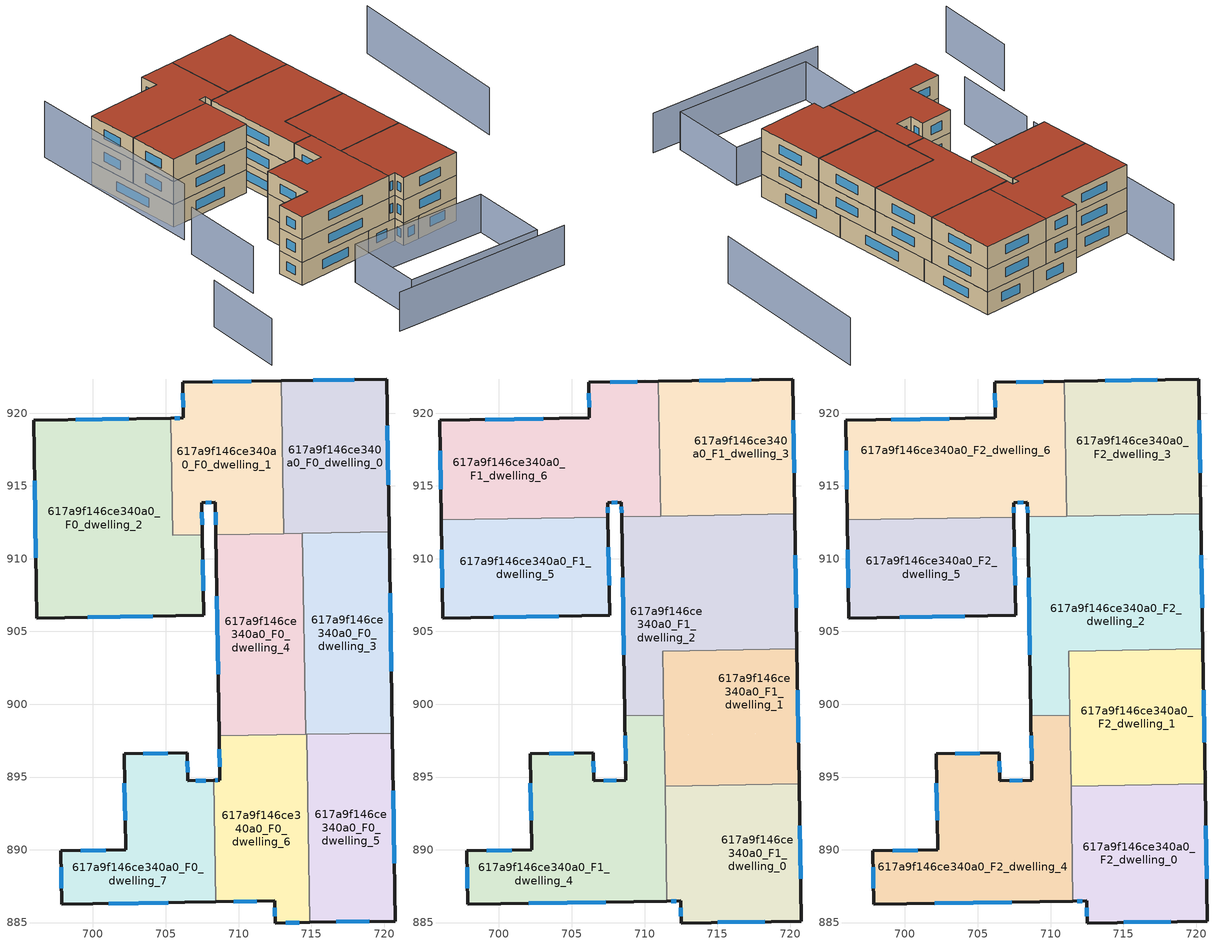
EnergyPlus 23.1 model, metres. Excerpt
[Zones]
617a9f146ce340a0_F0_dwelling_0
 floor ground (EU_floor_Construction): 720.17,922.35 720.34,911.85 713.11,911.73 712.94,922.23 z0
 wall outside (EU_wall_Construction): 720.34,911.85 720.17,922.35 712.94,922.23 z0:3
 wall to 617a9f146ce340a0_F0_dwelling_1 (EU_wall_Construction): 712.94,922.23 713.11,911.73 z0:3
 wall to 617a9f146ce340a0_F0_dwelling_3 (EU_wall_Construction): 714.39,911.75 720.34,911.85 z0:3
 wall to 617a9f146ce340a0_F0_dwelling_4 (EU_wall_Construction): 713.11,911.73 714.39,911.75 z0:3
 window (EU_Window_Construction): 720.29,915.06 720.22,919.13 / 717.95,922.31 715.15,922.26 z0.92:2.08
617a9f146ce340a0_F0_dwelling_1
 floor ground (EU_floor_Construction): 712.94,922.23 713.11,911.73 708.45,911.65 708.41,913.87 707.47,913.86 707.51,911.64 705.48,911.6 705.35,919.66 706.21,919.67 706.17,922.12 z0
 wall outside (EU_wall_Construction): 707.51,911.64 707.47,913.86 708.41,913.87 708.45,911.65 / 712.94,922.23 706.17,922.12 706.21,919.67 705.35,919.66 z0:3
 wall to 617a9f146ce340a0_F0_dwelling_2 (EU_wall_Construction): 705.35,919.66 705.48,911.6 707.51,911.64 z0:3
 wall to 617a9f146ce340a0_F0_dwelling_4 (EU_wall_Construction): 708.45,911.65 713.11,911.73 z0:3
 window (EU_Window_Construction): 707.5,912.32 707.48,913.18 / 705.95,919.67 705.61,919.66 / 706.18,921.37 706.2,920.42 / 710.86,922.19 708.24,922.15 / 708.42,913.19 708.43,912.33 / 707.76,913.86 708.12,913.87 z0.92:2.08
617a9f146ce340a0_F0_dwelling_2
 floor ground (EU_floor_Construction): 705.35,919.66 705.48,911.6 707.51,911.64 707.6,906.11 696.14,905.92 695.92,919.5 z0
 wall outside (EU_wall_Construction): 705.35,919.66 695.92,919.5 696.14,905.92 707.6,906.11 707.51,911.64 z0:3
 window (EU_Window_Construction): 699.65,905.98 704.09,906.05 / 695.99,915.34 696.08,910.08 / 702.46,919.61 698.81,919.55 / 707.57,907.8 707.54,909.94 z0.92:2.08
617a9f146ce340a0_F0_dwelling_3
 floor ground (EU_floor_Construction): 720.34,911.85 720.57,898.02 714.62,897.92 714.39,911.75 z0
 wall outside (EU_wall_Construction): 720.57,898.02 720.34,911.85 z0:3
 wall to 617a9f146ce340a0_F0_dwelling_4 (EU_wall_Construction): 714.39,911.75 714.62,897.92 z0:3
 wall to 617a9f146ce340a0_F0_dwelling_5 (EU_wall_Construction): 714.69,897.93 720.57,898.02 z0:3
 wall to 617a9f146ce340a0_F0_dwelling_6 (EU_wall_Construction): 714.62,897.92 714.69,897.93 z0:3
 window (EU_Window_Construction): 720.5,902.26 720.41,907.61 z0.92:2.08
617a9f146ce340a0_F0_dwelling_4
 floor ground (EU_floor_Construction): 714.39,911.75 714.62,897.92 708.67,897.83 708.45,911.65 z0
 wall outside (EU_wall_Construction): 708.45,911.65 708.67,897.83 z0:3
 wall to 617a9f146ce340a0_F0_dwelling_6 (EU_wall_Construction): 708.67,897.83 714.62,897.92 z0:3
 window (EU_Window_Construction): 708.52,907.42 708.6,902.06 z0.92:2.08
617a9f146ce340a0_F0_dwelling_5
 floor ground (EU_floor_Construction): 720.57,898.02 720.78,885.11 714.9,885.01 714.69,897.93 z0
 wall outside (EU_wall_Construction): 714.9,885.01 720.78,885.11 720.57,898.02 z0:3
 wall to 617a9f146ce340a0_F0_dwelling_6 (EU_wall_Construction): 714.69,897.93 714.9,885.01 z0:3
 window (EU_Window_Construction): 720.72,889.06 720.63,894.07 / 716.7,885.04 718.98,885.08 z0.92:2.08
 ceiling adiabatic (EU_roof_Construction): 720.78,885.11 720.57,898.02 714.69,897.93 714.9,885.01 z3
617a9f146ce340a0_F0_dwelling_6
 floor ground (EU_floor_Construction): 714.69,897.93 714.9,885.01 712.51,884.97 712.49,886.48 708.42,886.42 708.28,894.77 708.72,894.78 708.67,897.83 z0
 wall outside (EU_wall_Construction): 708.67,897.83 708.72,894.78 708.28,894.77 / 708.42,886.42 712.49,886.48 712.51,884.97 714.9,885.01 z0:3
 wall to 617a9f146ce340a0_F0_dwelling_7 (EU_wall_Construction): 708.28,894.77 708.42,886.42 z0:3
 window (EU_Window_Construction): 708.59,894.77 708.42,894.77 / 708.69,896.89 708.71,895.71 / 713.24,884.98 714.17,885 / 712.49,886.02 712.5,885.43 / 709.67,886.44 711.24,886.46 z0.92:2.08
617a9f146ce340a0_F0_dwelling_7
 floor ground (EU_floor_Construction): 708.28,894.77 708.42,886.42 697.85,886.24 697.79,889.93 702.24,890 702.13,896.59 706.48,896.67 706.51,894.74 z0
 wall outside (EU_wall_Construction): 708.28,894.77 706.51,894.74 706.48,896.67 702.13,896.59 702.24,890 697.79,889.93 697.85,886.24 708.42,886.42 z0:3
 window (EU_Window_Construction): 702.17,894.57 702.21,892.02 / 705.15,896.64 703.47,896.62 / 706.5,895.33 706.49,896.08 / 707.74,894.76 707.06,894.75 / 701.09,886.3 705.18,886.36 / 697.8,888.8 697.83,887.37 / 700.88,889.98 699.15,889.95 z0.92:2.08
617a9f146ce340a0_F1_dwelling_0
 floor adiabatic (EU_floor_Construction): 720.62,894.53 720.78,885.11 714.9,885.01 714.75,894.44 z3
 floor to 617a9f146ce340a0_F0_dwelling_6 (EU_floor_Construction): 714.75,894.44 714.9,885.01 712.51,884.97 712.49,886.48 711.54,886.47 711.41,894.38 z3
 wall outside (EU_wall_Construction): 711.54,886.47 712.49,886.48 712.51,884.97 720.78,885.11 720.62,894.53 z3:6
 wall to 617a9f146ce340a0_F1_dwelling_1 (EU_wall_Construction): 720.62,894.53 711.41,894.38 z3:6
 wall to 617a9f146ce340a0_F1_dwelling_4 (EU_wall_Construction): 711.41,894.38 711.54,886.47 z3:6
 window (EU_Window_Construction): 720.73,887.99 720.67,891.64 / 715.04,885.01 718.25,885.06 / 712.49,886.02 712.5,885.43 / 711.83,886.47 712.2,886.48 z3.92:5.08
617a9f146ce340a0_F1_dwelling_1
 floor to 617a9f146ce340a0_F0_dwelling_3 (EU_floor_Construction): 720.47,903.8 720.57,898.02 714.62,897.92 714.53,903.71 z3
 floor to 617a9f146ce340a0_F0_dwelling_4 (EU_floor_Construction): 714.53,903.71 714.62,897.92 711.36,897.87 711.26,903.65 z3
 floor adiabatic (EU_floor_Construction): 720.57,898.02 720.62,894.53 714.75,894.44 714.69,897.93 z3
 floor to 617a9f146ce340a0_F0_dwelling_6 (EU_floor_Construction): 714.69,897.93 714.75,894.44 711.41,894.38 711.36,897.87 z3
 wall outside (EU_wall_Construction): 720.62,894.53 720.47,903.8 z3:6
 wall to 617a9f146ce340a0_F1_dwelling_2 (EU_wall_Construction): 720.47,903.8 711.26,903.65 711.33,899.25 z3:6
 wall to 617a9f146ce340a0_F1_dwelling_4 (EU_wall_Construction): 711.33,899.25 711.41,894.38 z3:6
 window (EU_Window_Construction): 720.58,897.37 720.52,900.96 z3.92:5.08
617a9f146ce340a0_F1_dwelling_2
 floor to 617a9f146ce340a0_F0_dwelling_4 (EU_floor_Construction): 714.39,911.75 714.53,903.71 711.26,903.65 711.33,899.25 708.65,899.2 708.45,911.65 z3
 floor to 617a9f146ce340a0_F0_dwelling_1 (EU_floor_Construction): 713.09,912.96 713.11,911.73 708.45,911.65 708.43,912.87 711.11,912.91 711.11,912.92 z3
 floor to 617a9f146ce340a0_F0_dwelling_3 (EU_floor_Construction): 720.34,911.85 720.47,903.8 714.53,903.71 714.39,911.75 z3
 floor to 617a9f146ce340a0_F0_dwelling_0 (EU_floor_Construction): 720.32,913.07 720.34,911.85 713.11,911.73 713.09,912.96 z3
 wall outside (EU_wall_Construction): 708.43,912.87 708.65,899.2 / 720.47,903.8 720.32,913.07 z3:6
 wall to 617a9f146ce340a0_F1_dwelling_4 (EU_wall_Construction): 708.65,899.2 711.33,899.25 z3:6
 wall to 617a9f146ce340a0_F1_dwelling_6 (EU_wall_Construction): 711.11,912.92 711.11,912.91 708.43,912.87 z3:6
 wall to 617a9f146ce340a0_F1_dwelling_3 (EU_wall_Construction): 720.32,913.07 711.11,912.92 z3:6
 window (EU_Window_Construction): 708.5,908.68 708.58,903.39 / 720.43,906.64 720.37,910.23 z3.92:5.08
617a9f146ce340a0_F1_dwelling_3
 floor to 617a9f146ce340a0_F0_dwelling_0 (EU_floor_Construction): 720.17,922.35 720.32,913.07 713.09,912.96 712.94,922.23 z3
 floor to 617a9f146ce340a0_F0_dwelling_1 (EU_floor_Construction): 712.94,922.23 713.09,912.96 711.11,912.92 710.96,922.19 z3
 wall outside (EU_wall_Construction): 720.32,913.07 720.17,922.35 710.96,922.19 z3:6
 wall to 617a9f146ce340a0_F1_dwelling_6 (EU_wall_Construction): 710.96,922.19 711.11,912.92 z3:6
 window (EU_Window_Construction): 717.35,922.3 713.78,922.24 / 720.27,915.91 720.21,919.51 z3.92:5.08
617a9f146ce340a0_F1_dwelling_4
 floor to 617a9f146ce340a0_F0_dwelling_7 (EU_floor_Construction): 708.28,894.77 708.42,886.42 697.85,886.24 697.79,889.93 702.24,890 702.13,896.59 706.48,896.67 706.51,894.74 z3
 floor to 617a9f146ce340a0_F0_dwelling_6 (EU_floor_Construction): 711.36,897.87 711.54,886.47 708.42,886.42 708.28,894.77 708.72,894.78 708.67,897.83 z3
 floor to 617a9f146ce340a0_F0_dwelling_4 (EU_floor_Construction): 711.33,899.25 711.36,897.87 708.67,897.83 708.65,899.2 z3
 wall outside (EU_wall_Construction): 708.65,899.2 708.72,894.78 706.51,894.74 706.48,896.67 702.13,896.59 702.24,890 697.79,889.93 697.85,886.24 711.54,886.47 z3:6
 window (EU_Window_Construction): 705.15,896.64 703.47,896.62 / 706.5,895.33 706.49,896.08 / 708.05,894.76 707.19,894.75 / 708.67,897.85 708.7,896.13 / 702.04,886.31 707.35,886.4 / 697.8,888.8 697.83,887.37 / 700.88,889.98 699.15,889.95 / 702.17,894.57 702.21,892.02 z3.92:5.08
617a9f146ce340a0_F1_dwelling_5
 floor to 617a9f146ce340a0_F0_dwelling_2 (EU_floor_Construction): 707.51,911.64 707.6,906.11 696.14,905.92 696.03,912.66 705.46,912.82 705.48,911.6 z3
 floor to 617a9f146ce340a0_F0_dwelling_1 (EU_floor_Construction): 707.49,912.85 707.51,911.64 705.48,911.6 705.46,912.82 z3
 wall outside (EU_wall_Construction): 696.03,912.66 696.14,905.92 707.6,906.11 707.49,912.85 z3:6
 wall to 617a9f146ce340a0_F1_dwelling_6 (EU_wall_Construction): 707.49,912.85 696.03,912.66 z3:6
 window (EU_Window_Construction): 707.57,908.18 707.52,910.79 / 699.65,905.98 704.09,906.05 / 696.07,910.6 696.11,907.99 z3.92:5.08
617a9f146ce340a0_F1_dwelling_6
 floor to 617a9f146ce340a0_F0_dwelling_1 (EU_floor_Construction): 710.96,922.19 711.11,912.91 708.43,912.87 708.41,913.87 707.47,913.86 707.49,912.85 705.46,912.82 705.35,919.66 706.21,919.67 706.17,922.12 z3
 floor to 617a9f146ce340a0_F0_dwelling_2 (EU_floor_Construction): 705.35,919.66 705.46,912.82 696.03,912.66 695.92,919.5 z3
 wall outside (EU_wall_Construction): 710.96,922.19 706.17,922.12 706.21,919.67 695.92,919.5 696.03,912.66 / 707.49,912.85 707.47,913.86 708.41,913.87 708.43,912.87 z3:6
 window (EU_Window_Construction): 695.96,917.41 696,914.76 / 703.06,919.62 699.07,919.55 / 706.18,921.37 706.2,920.42 / 709.49,922.17 707.64,922.14 / 708.42,913.56 708.42,913.17 / 707.76,913.86 708.12,913.87 / 707.48,913.16 707.48,913.55 z3.92:5.08
617a9f146ce340a0_F2_dwelling_0
 floor to 617a9f146ce340a0_F1_dwelling_0 (EU_floor_Construction): 720.62,894.53 720.78,885.11 712.51,884.97 712.49,886.48 711.54,886.47 711.41,894.38 z6
 wall outside (EU_wall_Construction): 711.54,886.47 712.49,886.48 712.51,884.97 720.78,885.11 720.62,894.53 z6:9
 wall to 617a9f146ce340a0_F2_dwelling_1 (EU_wall_Construction): 720.62,894.53 711.41,894.38 z6:9
 wall to 617a9f146ce340a0_F2_dwelling_4 (EU_wall_Construction): 711.41,894.38 711.54,886.47 z6:9
 window (EU_Window_Construction): 720.73,887.99 720.67,891.64 / 715.04,885.01 718.25,885.06 / 712.49,886.02 712.5,885.43 / 711.83,886.47 712.2,886.48 z6.92:8.08
 roof outside (EU_roof_Construction): 720.78,885.11 720.62,894.53 711.41,894.38 711.54,886.47 712.49,886.48 712.51,884.97 z9
617a9f146ce340a0_F2_dwelling_1
 floor to 617a9f146ce340a0_F1_dwelling_1 (EU_floor_Construction): 720.47,903.8 720.62,894.53 711.41,894.38 711.26,903.65 z6
 wall outside (EU_wall_Construction): 720.62,894.53 720.47,903.8 z6:9
 wall to 617a9f146ce340a0_F2_dwelling_2 (EU_wall_Construction): 720.47,903.8 711.26,903.65 711.33,899.25 z6:9
 wall to 617a9f146ce340a0_F2_dwelling_4 (EU_wall_Construction): 711.33,899.25 711.41,894.38 z6:9
 window (EU_Window_Construction): 720.58,897.37 720.52,900.96 z6.92:8.08
 roof outside (EU_roof_Construction): 720.62,894.53 720.47,903.8 711.26,903.65 711.41,894.38 z9
617a9f146ce340a0_F2_dwelling_2
 floor to 617a9f146ce340a0_F1_dwelling_2 (EU_floor_Construction): 720.32,913.07 720.47,903.8 711.26,903.65 711.33,899.25 708.65,899.2 708.43,912.87 711.11,912.91 711.11,912.92 z6
 wall outside (EU_wall_Construction): 708.43,912.87 708.65,899.2 / 720.47,903.8 720.32,913.07 z6:9
 wall to 617a9f146ce340a0_F2_dwelling_4 (EU_wall_Construction): 708.65,899.2 711.33,899.25 z6:9
 wall to 617a9f146ce340a0_F2_dwelling_6 (EU_wall_Construction): 711.11,912.92 711.11,912.91 708.43,912.87 z6:9
 wall to 617a9f146ce340a0_F2_dwelling_3 (EU_wall_Construction): 720.32,913.07 711.11,912.92 z6:9
 window (EU_Window_Construction): 708.5,908.68 708.58,903.39 / 720.43,906.64 720.37,910.23 z6.92:8.08
 roof outside (EU_roof_Construction): 720.47,903.8 720.32,913.07 711.11,912.92 711.11,912.91 708.43,912.87 708.65,899.2 711.33,899.25 711.26,903.65 z9
617a9f146ce340a0_F2_dwelling_3
 floor to 617a9f146ce340a0_F1_dwelling_3 (EU_floor_Construction): 720.17,922.35 720.32,913.07 711.11,912.92 710.96,922.19 z6
 wall outside (EU_wall_Construction): 720.32,913.07 720.17,922.35 710.96,922.19 z6:9
 wall to 617a9f146ce340a0_F2_dwelling_6 (EU_wall_Construction): 710.96,922.19 711.11,912.92 z6:9
 window (EU_Window_Construction): 717.35,922.3 713.78,922.24 / 720.27,915.91 720.21,919.51 z6.92:8.08
 roof outside (EU_roof_Construction): 720.32,913.07 720.17,922.35 710.96,922.19 711.11,912.92 z9
617a9f146ce340a0_F2_dwelling_4
 floor to 617a9f146ce340a0_F1_dwelling_4 (EU_floor_Construction): 711.33,899.25 711.54,886.47 697.85,886.24 697.79,889.93 702.24,890 702.13,896.59 706.48,896.67 706.51,894.74 708.72,894.78 708.65,899.2 z6
 wall outside (EU_wall_Construction): 708.65,899.2 708.72,894.78 706.51,894.74 706.48,896.67 702.13,896.59 702.24,890 697.79,889.93 697.85,886.24 711.54,886.47 z6:9
 window (EU_Window_Construction): 705.15,896.64 703.47,896.62 / 706.5,895.33 706.49,896.08 / 708.05,894.76 707.19,894.75 / 708.67,897.85 708.7,896.13 / 702.04,886.31 707.35,886.4 / 697.8,888.8 697.83,887.37 / 700.88,889.98 699.15,889.95 / 702.17,894.57 702.21,892.02 z6.92:8.08
 roof outside (EU_roof_Construction): 711.54,886.47 711.33,899.25 708.65,899.2 708.72,894.78 706.51,894.74 706.48,896.67 702.13,896.59 702.24,890 697.79,889.93 697.85,886.24 z9
617a9f146ce340a0_F2_dwelling_5
 floor to 617a9f146ce340a0_F1_dwelling_5 (EU_floor_Construction): 707.49,912.85 707.6,906.11 696.14,905.92 696.03,912.66 z6
 wall outside (EU_wall_Construction): 696.03,912.66 696.14,905.92 707.6,906.11 707.49,912.85 z6:9
 wall to 617a9f146ce340a0_F2_dwelling_6 (EU_wall_Construction): 707.49,912.85 696.03,912.66 z6:9
 window (EU_Window_Construction): 707.57,908.18 707.52,910.79 / 699.65,905.98 704.09,906.05 / 696.07,910.6 696.11,907.99 z6.92:8.08
 roof outside (EU_roof_Construction): 707.6,906.11 707.49,912.85 696.03,912.66 696.14,905.92 z9
617a9f146ce340a0_F2_dwelling_6
 floor to 617a9f146ce340a0_F1_dwelling_6 (EU_floor_Construction): 710.96,922.19 711.11,912.91 708.43,912.87 708.41,913.87 707.47,913.86 707.49,912.85 696.03,912.66 695.92,919.5 706.21,919.67 706.17,922.12 z6
 wall outside (EU_wall_Construction): 710.96,922.19 706.17,922.12 706.21,919.67 695.92,919.5 696.03,912.66 / 707.49,912.85 707.47,913.86 708.41,913.87 708.43,912.87 z6:9
 window (EU_Window_Construction): 695.96,917.41 696,914.76 / 703.06,919.62 699.07,919.55 / 706.18,921.37 706.2,920.42 / 709.49,922.17 707.64,922.14 / 708.42,913.56 708.42,913.17 / 707.76,913.86 708.12,913.87 / 707.48,913.16 707.48,913.55 z6.92:8.08
 roof outside (EU_roof_Construction): 711.11,912.91 710.96,922.19 706.17,922.12 706.21,919.67 695.92,919.5 696.03,912.66 707.49,912.85 707.47,913.86 708.41,913.87 708.43,912.87 z9
shading: 698.88,870.93 723,869.32 z0:5.2; 702.8,882.62 721.05,881.24 / 721.05,881.24 720.27,870.91 / 720.27,870.91 702.02,872.3 / 702.02,872.3 702.8,882.62 z0:5; 684.06,886.17 682.93,875.28 z0:6.1; 693.45,900.04 692.52,888.69 / 736.93,896.9 739.41,920.06 z0:6.2; 696.18,927.67 695.07,903.02 z0:7.4
[Building]
EU S2 Campaign: North Axis=0; Terrain=City; Solar Distribution=FullExterior
[Site:Location]
Cape.Town.Intl.AP: Latitude=-33.965; Longitude=18.602; Time Zone=2; Elevation=46
[SizingPeriod:WeatherFileDays]
AnnualSizingPeriod: Begin Month=1; Begin Day of Month=1; End Month=12; End Day of Month=31; Day of Week for Start Day=Monday; Use Weather File Daylight Saving Period=No; Use Weather File Rain and Snow Indicators=No
[MATERIAL]
EU_InternalMass_Material: Roughness=MediumRough; Thickness=0.1; Conductivity=1; Density=1800; Specific Heat=900; Thermal Absorptance=0.9; Solar Absorptance=0.7; Visible Absorptance=0.7
[MATERIAL:NOMASS] Roughness=MediumRough; Thermal Absorptance=0.9; Solar Absorptance=0.7; Visible Absorptance=0.7
Name | Thermal Resistance
EU_wall_NoMass | 0.443251
EU_roof_NoMass | 0.403317
EU_floor_NoMass | 0.599929
[WINDOWMATERIAL:SIMPLEGLAZINGSYSTEM]
EU_Window_SimpleGlazing: UFactor=4.90254; Solar Heat Gain Coefficient=0.85; Visible Transmittance=0.85
[CONSTRUCTION]
EU_wall_Construction: EU_wall_NoMass
EU_roof_Construction: EU_roof_NoMass
EU_floor_Construction: EU_floor_NoMass
EU_Window_Construction: EU_Window_SimpleGlazing
EU_InternalMass_Construction: EU_InternalMass_Material
[ZONE] Type=1; Multiplier=1; Ceiling Height=autocalculate; Floor Area=autocalculate; Part of Total Floor Area=Yes
Name | Volume
617a9f146ce340a0_F0_dwelling_0 | 227.795
617a9f146ce340a0_F1_dwelling_0; 617a9f146ce340a0_F2_dwelling_0 | 256.271
617a9f146ce340a0_F0_dwelling_1 | 227.784
617a9f146ce340a0_F1_dwelling_1; 617a9f146ce340a0_F2_dwelling_1 | 256.254
617a9f146ce340a0_F0_dwelling_2 | 417.746
617a9f146ce340a0_F1_dwelling_2; 617a9f146ce340a0_F2_dwelling_2 | 366.243
617a9f146ce340a0_F0_dwelling_3 | 246.719
617a9f146ce340a0_F1_dwelling_3; 617a9f146ce340a0_F2_dwelling_3 | 256.269
617a9f146ce340a0_F0_dwelling_4 | 246.74
617a9f146ce340a0_F1_dwelling_4; 617a9f146ce340a0_F2_dwelling_4 | 341.675
617a9f146ce340a0_F0_dwelling_5; 617a9f146ce340a0_F0_dwelling_7 | 227.782
617a9f146ce340a0_F1_dwelling_5; 617a9f146ce340a0_F2_dwelling_5 | 231.668
617a9f146ce340a0_F0_dwelling_6 | 227.806
617a9f146ce340a0_F1_dwelling_6; 617a9f146ce340a0_F2_dwelling_6 | 341.696
[INTERNALMASS] Construction=EU_InternalMass_Construction
Name | Zone or ZoneList | Surface Area
617a9f146ce340a0_F0_dwelling_0_EU_InternalMass | 617a9f146ce340a0_F0_dwelling_0 | 75.9316
617a9f146ce340a0_F0_dwelling_1_EU_InternalMass | 617a9f146ce340a0_F0_dwelling_1 | 75.9279
617a9f146ce340a0_F0_dwelling_2_EU_InternalMass | 617a9f146ce340a0_F0_dwelling_2 | 139.25
617a9f146ce340a0_F0_dwelling_3_EU_InternalMass | 617a9f146ce340a0_F0_dwelling_3 | 82.2395
617a9f146ce340a0_F0_dwelling_4_EU_InternalMass | 617a9f146ce340a0_F0_dwelling_4 | 82.2465
617a9f146ce340a0_F0_dwelling_5_EU_InternalMass | 617a9f146ce340a0_F0_dwelling_5 | 75.9274
617a9f146ce340a0_F0_dwelling_6_EU_InternalMass | 617a9f146ce340a0_F0_dwelling_6 | 75.9355
617a9f146ce340a0_F0_dwelling_7_EU_InternalMass | 617a9f146ce340a0_F0_dwelling_7 | 75.9273
617a9f146ce340a0_F1_dwelling_0_EU_InternalMass | 617a9f146ce340a0_F1_dwelling_0 | 85.424
617a9f146ce340a0_F1_dwelling_1_EU_InternalMass | 617a9f146ce340a0_F1_dwelling_1 | 85.4181
617a9f146ce340a0_F1_dwelling_2_EU_InternalMass | 617a9f146ce340a0_F1_dwelling_2 | 122.081
617a9f146ce340a0_F1_dwelling_3_EU_InternalMass | 617a9f146ce340a0_F1_dwelling_3 | 85.4228
617a9f146ce340a0_F1_dwelling_4_EU_InternalMass | 617a9f146ce340a0_F1_dwelling_4 | 113.892
617a9f146ce340a0_F1_dwelling_5_EU_InternalMass | 617a9f146ce340a0_F1_dwelling_5 | 77.2229
617a9f146ce340a0_F1_dwelling_6_EU_InternalMass | 617a9f146ce340a0_F1_dwelling_6 | 113.899
617a9f146ce340a0_F2_dwelling_0_EU_InternalMass | 617a9f146ce340a0_F2_dwelling_0 | 85.424
617a9f146ce340a0_F2_dwelling_1_EU_InternalMass | 617a9f146ce340a0_F2_dwelling_1 | 85.4181
617a9f146ce340a0_F2_dwelling_2_EU_InternalMass | 617a9f146ce340a0_F2_dwelling_2 | 122.081
617a9f146ce340a0_F2_dwelling_3_EU_InternalMass | 617a9f146ce340a0_F2_dwelling_3 | 85.4228
617a9f146ce340a0_F2_dwelling_4_EU_InternalMass | 617a9f146ce340a0_F2_dwelling_4 | 113.892
617a9f146ce340a0_F2_dwelling_5_EU_InternalMass | 617a9f146ce340a0_F2_dwelling_5 | 77.2229
617a9f146ce340a0_F2_dwelling_6_EU_InternalMass | 617a9f146ce340a0_F2_dwelling_6 | 113.899
[OTHEREQUIPMENT] Fuel Type=Electricity; Design Level Calculation Method=Watts/Area; Power per Zone Floor Area=1; Fraction Latent=0; Fraction Radiant=0; Fraction Lost=0; Carbon Dioxide Generation Rate=0; EndUse Subcategory=EU_Step8_InternalGains
Name | Zone or ZoneList or Space or SpaceList | Schedule
EU_Step8_InternalGain_617a9f146ce340a0_F0_dwelling_0_f000 | 617a9f146ce340a0_F0_dwelling_0 | EU_Step8_GainSchedule_617a9f146ce340a0_F0_dwelling_0_f000
EU_Step8_InternalGain_617a9f146ce340a0_F0_dwelling_1_f000 | 617a9f146ce340a0_F0_dwelling_1 | EU_Step8_GainSchedule_617a9f146ce340a0_F0_dwelling_1_f000
EU_Step8_InternalGain_617a9f146ce340a0_F0_dwelling_2_f000 | 617a9f146ce340a0_F0_dwelling_2 | EU_Step8_GainSchedule_617a9f146ce340a0_F0_dwelling_2_f000
EU_Step8_InternalGain_617a9f146ce340a0_F0_dwelling_3_f000 | 617a9f146ce340a0_F0_dwelling_3 | EU_Step8_GainSchedule_617a9f146ce340a0_F0_dwelling_3_f000
EU_Step8_InternalGain_617a9f146ce340a0_F0_dwelling_4_f000 | 617a9f146ce340a0_F0_dwelling_4 | EU_Step8_GainSchedule_617a9f146ce340a0_F0_dwelling_4_f000
EU_Step8_InternalGain_617a9f146ce340a0_F0_dwelling_5_f000 | 617a9f146ce340a0_F0_dwelling_5 | EU_Step8_GainSchedule_617a9f146ce340a0_F0_dwelling_5_f000
EU_Step8_InternalGain_617a9f146ce340a0_F0_dwelling_6_f000 | 617a9f146ce340a0_F0_dwelling_6 | EU_Step8_GainSchedule_617a9f146ce340a0_F0_dwelling_6_f000
EU_Step8_InternalGain_617a9f146ce340a0_F0_dwelling_7_f000 | 617a9f146ce340a0_F0_dwelling_7 | EU_Step8_GainSchedule_617a9f146ce340a0_F0_dwelling_7_f000
EU_Step8_InternalGain_617a9f146ce340a0_F1_dwelling_0_f000 | 617a9f146ce340a0_F1_dwelling_0 | EU_Step8_GainSchedule_617a9f146ce340a0_F1_dwelling_0_f000
EU_Step8_InternalGain_617a9f146ce340a0_F1_dwelling_1_f000 | 617a9f146ce340a0_F1_dwelling_1 | EU_Step8_GainSchedule_617a9f146ce340a0_F1_dwelling_1_f000
EU_Step8_InternalGain_617a9f146ce340a0_F1_dwelling_2_f000 | 617a9f146ce340a0_F1_dwelling_2 | EU_Step8_GainSchedule_617a9f146ce340a0_F1_dwelling_2_f000
EU_Step8_InternalGain_617a9f146ce340a0_F1_dwelling_3_f000 | 617a9f146ce340a0_F1_dwelling_3 | EU_Step8_GainSchedule_617a9f146ce340a0_F1_dwelling_3_f000
EU_Step8_InternalGain_617a9f146ce340a0_F1_dwelling_4_f000 | 617a9f146ce340a0_F1_dwelling_4 | EU_Step8_GainSchedule_617a9f146ce340a0_F1_dwelling_4_f000
EU_Step8_InternalGain_617a9f146ce340a0_F1_dwelling_5_f000 | 617a9f146ce340a0_F1_dwelling_5 | EU_Step8_GainSchedule_617a9f146ce340a0_F1_dwelling_5_f000
EU_Step8_InternalGain_617a9f146ce340a0_F1_dwelling_6_f000 | 617a9f146ce340a0_F1_dwelling_6 | EU_Step8_GainSchedule_617a9f146ce340a0_F1_dwelling_6_f000
EU_Step8_InternalGain_617a9f146ce340a0_F2_dwelling_0_f000 | 617a9f146ce340a0_F2_dwelling_0 | EU_Step8_GainSchedule_617a9f146ce340a0_F2_dwelling_0_f000
EU_Step8_InternalGain_617a9f146ce340a0_F2_dwelling_1_f000 | 617a9f146ce340a0_F2_dwelling_1 | EU_Step8_GainSchedule_617a9f146ce340a0_F2_dwelling_1_f000
EU_Step8_InternalGain_617a9f146ce340a0_F2_dwelling_2_f000 | 617a9f146ce340a0_F2_dwelling_2 | EU_Step8_GainSchedule_617a9f146ce340a0_F2_dwelling_2_f000
EU_Step8_InternalGain_617a9f146ce340a0_F2_dwelling_3_f000 | 617a9f146ce340a0_F2_dwelling_3 | EU_Step8_GainSchedule_617a9f146ce340a0_F2_dwelling_3_f000
EU_Step8_InternalGain_617a9f146ce340a0_F2_dwelling_4_f000 | 617a9f146ce340a0_F2_dwelling_4 | EU_Step8_GainSchedule_617a9f146ce340a0_F2_dwelling_4_f000
EU_Step8_InternalGain_617a9f146ce340a0_F2_dwelling_5_f000 | 617a9f146ce340a0_F2_dwelling_5 | EU_Step8_GainSchedule_617a9f146ce340a0_F2_dwelling_5_f000
EU_Step8_InternalGain_617a9f146ce340a0_F2_dwelling_6_f000 | 617a9f146ce340a0_F2_dwelling_6 | EU_Step8_GainSchedule_617a9f146ce340a0_F2_dwelling_6_f000
[ZONEVENTILATION:DESIGNFLOWRATE] Schedule=EU_AlwaysOn; Design Flow Rate Calculation Method=AirChanges/Hour; Air Changes per Hour=0.713097; Ventilation Type=Natural; Fan Pressure Rise=0; Fan Total Efficiency=1; Constant Term Coefficient=1; Temperature Term Coefficient=0; Velocity Term Coefficient=0; Velocity Squared Term Coefficient=0; Minimum Indoor Temperature=-100; Maximum Indoor Temperature=100; Delta Temperature=-100; Minimum Outdoor Temperature=-100; Maximum Outdoor Temperature=100; Maximum Wind Speed=40
Name | Zone or ZoneList or Space or SpaceList
EU_ConstantAir_617a9f146ce340a0_F0_dwelling_0 | 617a9f146ce340a0_F0_dwelling_0
EU_ConstantAir_617a9f146ce340a0_F0_dwelling_1 | 617a9f146ce340a0_F0_dwelling_1
EU_ConstantAir_617a9f146ce340a0_F0_dwelling_2 | 617a9f146ce340a0_F0_dwelling_2
EU_ConstantAir_617a9f146ce340a0_F0_dwelling_3 | 617a9f146ce340a0_F0_dwelling_3
EU_ConstantAir_617a9f146ce340a0_F0_dwelling_4 | 617a9f146ce340a0_F0_dwelling_4
EU_ConstantAir_617a9f146ce340a0_F0_dwelling_5 | 617a9f146ce340a0_F0_dwelling_5
EU_ConstantAir_617a9f146ce340a0_F0_dwelling_6 | 617a9f146ce340a0_F0_dwelling_6
EU_ConstantAir_617a9f146ce340a0_F0_dwelling_7 | 617a9f146ce340a0_F0_dwelling_7
EU_ConstantAir_617a9f146ce340a0_F1_dwelling_0 | 617a9f146ce340a0_F1_dwelling_0
EU_ConstantAir_617a9f146ce340a0_F1_dwelling_1 | 617a9f146ce340a0_F1_dwelling_1
EU_ConstantAir_617a9f146ce340a0_F1_dwelling_2 | 617a9f146ce340a0_F1_dwelling_2
EU_ConstantAir_617a9f146ce340a0_F1_dwelling_3 | 617a9f146ce340a0_F1_dwelling_3
EU_ConstantAir_617a9f146ce340a0_F1_dwelling_4 | 617a9f146ce340a0_F1_dwelling_4
EU_ConstantAir_617a9f146ce340a0_F1_dwelling_5 | 617a9f146ce340a0_F1_dwelling_5
EU_ConstantAir_617a9f146ce340a0_F1_dwelling_6 | 617a9f146ce340a0_F1_dwelling_6
EU_ConstantAir_617a9f146ce340a0_F2_dwelling_0 | 617a9f146ce340a0_F2_dwelling_0
EU_ConstantAir_617a9f146ce340a0_F2_dwelling_1 | 617a9f146ce340a0_F2_dwelling_1
EU_ConstantAir_617a9f146ce340a0_F2_dwelling_2 | 617a9f146ce340a0_F2_dwelling_2
EU_ConstantAir_617a9f146ce340a0_F2_dwelling_3 | 617a9f146ce340a0_F2_dwelling_3
EU_ConstantAir_617a9f146ce340a0_F2_dwelling_4 | 617a9f146ce340a0_F2_dwelling_4
EU_ConstantAir_617a9f146ce340a0_F2_dwelling_5 | 617a9f146ce340a0_F2_dwelling_5
EU_ConstantAir_617a9f146ce340a0_F2_dwelling_6 | 617a9f146ce340a0_F2_dwelling_6
[HVACTEMPLATE:THERMOSTAT] Constant Heating Setpoint=20; Constant Cooling Setpoint=50
EU_HeatOnly_617a9f146ce340a0_F0_dwelling_0; EU_HeatOnly_617a9f146ce340a0_F0_dwelling_1; EU_HeatOnly_617a9f146ce340a0_F0_dwelling_2; EU_HeatOnly_617a9f146ce340a0_F0_dwelling_3; EU_HeatOnly_617a9f146ce340a0_F0_dwelling_4; EU_HeatOnly_617a9f146ce340a0_F0_dwelling_5; EU_HeatOnly_617a9f146ce340a0_F0_dwelling_6; EU_HeatOnly_617a9f146ce340a0_F0_dwelling_7; EU_HeatOnly_617a9f146ce340a0_F1_dwelling_0; EU_HeatOnly_617a9f146ce340a0_F1_dwelling_1; EU_HeatOnly_617a9f146ce340a0_F1_dwelling_2; EU_HeatOnly_617a9f146ce340a0_F1_dwelling_3; EU_HeatOnly_617a9f146ce340a0_F1_dwelling_4; EU_HeatOnly_617a9f146ce340a0_F1_dwelling_5; EU_HeatOnly_617a9f146ce340a0_F1_dwelling_6; EU_HeatOnly_617a9f146ce340a0_F2_dwelling_0; EU_HeatOnly_617a9f146ce340a0_F2_dwelling_1; EU_HeatOnly_617a9f146ce340a0_F2_dwelling_2; EU_HeatOnly_617a9f146ce340a0_F2_dwelling_3; EU_HeatOnly_617a9f146ce340a0_F2_dwelling_4; EU_HeatOnly_617a9f146ce340a0_F2_dwelling_5; EU_HeatOnly_617a9f146ce340a0_F2_dwelling_6
[HVACTEMPLATE:ZONE:IDEALLOADSAIRSYSTEM] System Availability Schedule=EU_AlwaysOn; Maximum Heating Supply Air Temperature=50; Minimum Cooling Supply Air Temperature=13; Maximum Heating Supply Air Humidity Ratio=0.0156; Minimum Cooling Supply Air Humidity Ratio=0.0077; Heating Limit=NoLimit; Cooling Limit=NoLimit; Heating Availability Schedule=EU_AlwaysOn; Cooling Availability Schedule=EU_CoolingOff; Dehumidification Control Type=ConstantSensibleHeatRatio; Cooling Sensible Heat Ratio=0.7; Dehumidification Setpoint=60; Humidification Control Type=None; Humidification Setpoint=30; Outdoor Air Method=None; Outdoor Air Flow Rate per Person=0.00944; Outdoor Air Flow Rate per Zone Floor Area=0; Outdoor Air Flow Rate per Zone=0; Demand Controlled Ventilation Type=None; Outdoor Air Economizer Type=NoEconomizer; Heat Recovery Type=None; Sensible Heat Recovery Effectiveness=0.7; Latent Heat Recovery Effectiveness=0.65
Name | Template Thermostat
617a9f146ce340a0_F0_dwelling_0 | EU_HeatOnly_617a9f146ce340a0_F0_dwelling_0
617a9f146ce340a0_F0_dwelling_1 | EU_HeatOnly_617a9f146ce340a0_F0_dwelling_1
617a9f146ce340a0_F0_dwelling_2 | EU_HeatOnly_617a9f146ce340a0_F0_dwelling_2
617a9f146ce340a0_F0_dwelling_3 | EU_HeatOnly_617a9f146ce340a0_F0_dwelling_3
617a9f146ce340a0_F0_dwelling_4 | EU_HeatOnly_617a9f146ce340a0_F0_dwelling_4
617a9f146ce340a0_F0_dwelling_5 | EU_HeatOnly_617a9f146ce340a0_F0_dwelling_5
617a9f146ce340a0_F0_dwelling_6 | EU_HeatOnly_617a9f146ce340a0_F0_dwelling_6
617a9f146ce340a0_F0_dwelling_7 | EU_HeatOnly_617a9f146ce340a0_F0_dwelling_7
617a9f146ce340a0_F1_dwelling_0 | EU_HeatOnly_617a9f146ce340a0_F1_dwelling_0
617a9f146ce340a0_F1_dwelling_1 | EU_HeatOnly_617a9f146ce340a0_F1_dwelling_1
617a9f146ce340a0_F1_dwelling_2 | EU_HeatOnly_617a9f146ce340a0_F1_dwelling_2
617a9f146ce340a0_F1_dwelling_3 | EU_HeatOnly_617a9f146ce340a0_F1_dwelling_3
617a9f146ce340a0_F1_dwelling_4 | EU_HeatOnly_617a9f146ce340a0_F1_dwelling_4
617a9f146ce340a0_F1_dwelling_5 | EU_HeatOnly_617a9f146ce340a0_F1_dwelling_5
617a9f146ce340a0_F1_dwelling_6 | EU_HeatOnly_617a9f146ce340a0_F1_dwelling_6
617a9f146ce340a0_F2_dwelling_0 | EU_HeatOnly_617a9f146ce340a0_F2_dwelling_0
617a9f146ce340a0_F2_dwelling_1 | EU_HeatOnly_617a9f146ce340a0_F2_dwelling_1
617a9f146ce340a0_F2_dwelling_2 | EU_HeatOnly_617a9f146ce340a0_F2_dwelling_2
617a9f146ce340a0_F2_dwelling_3 | EU_HeatOnly_617a9f146ce340a0_F2_dwelling_3
617a9f146ce340a0_F2_dwelling_4 | EU_HeatOnly_617a9f146ce340a0_F2_dwelling_4
617a9f146ce340a0_F2_dwelling_5 | EU_HeatOnly_617a9f146ce340a0_F2_dwelling_5
617a9f146ce340a0_F2_dwelling_6 | EU_HeatOnly_617a9f146ce340a0_F2_dwelling_6
[SIZING:ZONE] Zone Cooling Design Supply Air Temperature Input Method=SupplyAirTemperature; Zone Cooling Design Supply Air Temperature=13; Zone Heating Design Supply Air Temperature Input Method=SupplyAirTemperature; Zone Heating Design Supply Air Temperature=50; Zone Cooling Design Supply Air Humidity Ratio=0.008; Zone Heating Design Supply Air Humidity Ratio=0.008; Cooling Design Air Flow Method=DesignDay; Cooling Design Air Flow Rate=0; Cooling Minimum Air Flow per Zone Floor Area=0.000762; Cooling Minimum Air Flow=0; Cooling Minimum Air Flow Fraction=0.2; Heating Design Air Flow Method=DesignDay; Heating Design Air Flow Rate=0; Heating Maximum Air Flow per Zone Floor Area=0.002032; Heating Maximum Air Flow=0.141576; Heating Maximum Air Flow Fraction=0.3; Account for Dedicated Outdoor Air System=No; Dedicated Outdoor Air System Control Strategy=NeutralSupplyAir; Dedicated Outdoor Air Low Setpoint Temperature for Design=autosize; Dedicated Outdoor Air High Setpoint Temperature for Design=autosize; Zone Load Sizing Method=Sensible Load Only No Latent Load; Zone Latent Cooling Design Supply Air Humidity Ratio Input Method=HumidityRatioDifference; Zone Cooling Design Supply Air Humidity Ratio Difference=0.005; Zone Latent Heating Design Supply Air Humidity Ratio Input Method=HumidityRatioDifference; Zone Humidification Design Supply Air Humidity Ratio Difference=0.005
617a9f146ce340a0_F0_dwelling_0; 617a9f146ce340a0_F0_dwelling_1; 617a9f146ce340a0_F0_dwelling_2; 617a9f146ce340a0_F0_dwelling_3; 617a9f146ce340a0_F0_dwelling_4; 617a9f146ce340a0_F0_dwelling_5; 617a9f146ce340a0_F0_dwelling_6; 617a9f146ce340a0_F0_dwelling_7; 617a9f146ce340a0_F1_dwelling_0; 617a9f146ce340a0_F1_dwelling_1; 617a9f146ce340a0_F1_dwelling_2; 617a9f146ce340a0_F1_dwelling_3; 617a9f146ce340a0_F1_dwelling_4; 617a9f146ce340a0_F1_dwelling_5; 617a9f146ce340a0_F1_dwelling_6; 617a9f146ce340a0_F2_dwelling_0; 617a9f146ce340a0_F2_dwelling_1; 617a9f146ce340a0_F2_dwelling_2; 617a9f146ce340a0_F2_dwelling_3; 617a9f146ce340a0_F2_dwelling_4; 617a9f146ce340a0_F2_dwelling_5; 617a9f146ce340a0_F2_dwelling_6
[SCHEDULE:CONSTANT]
Name | Hourly Value
EU_AlwaysOn | 1
EU_CoolingOff | 0
[SCHEDULE:FILE] Column Number=1; Rows to Skip at Top=0; Number of Hours of Data=8760; Column Separator=Comma; Interpolate to Timestep=No; Minutes per Item=60; Adjust Schedule for Daylight Savings=Yes
Name | File
EU_Step8_GainSchedule_617a9f146ce340a0_F0_dwelling_0_f000 | ../../schedules/617a9f146ce340a0/617a9f146ce340a0_F0_dwelling_0_f000_gain.csv
EU_Step8_GainSchedule_617a9f146ce340a0_F0_dwelling_1_f000 | ../../schedules/617a9f146ce340a0/617a9f146ce340a0_F0_dwelling_1_f000_gain.csv
EU_Step8_GainSchedule_617a9f146ce340a0_F0_dwelling_2_f000 | ../../schedules/617a9f146ce340a0/617a9f146ce340a0_F0_dwelling_2_f000_gain.csv
EU_Step8_GainSchedule_617a9f146ce340a0_F0_dwelling_3_f000 | ../../schedules/617a9f146ce340a0/617a9f146ce340a0_F0_dwelling_3_f000_gain.csv
EU_Step8_GainSchedule_617a9f146ce340a0_F0_dwelling_4_f000 | ../../schedules/617a9f146ce340a0/617a9f146ce340a0_F0_dwelling_4_f000_gain.csv
EU_Step8_GainSchedule_617a9f146ce340a0_F0_dwelling_5_f000 | ../../schedules/617a9f146ce340a0/617a9f146ce340a0_F0_dwelling_5_f000_gain.csv
EU_Step8_GainSchedule_617a9f146ce340a0_F0_dwelling_6_f000 | ../../schedules/617a9f146ce340a0/617a9f146ce340a0_F0_dwelling_6_f000_gain.csv
EU_Step8_GainSchedule_617a9f146ce340a0_F0_dwelling_7_f000 | ../../schedules/617a9f146ce340a0/617a9f146ce340a0_F0_dwelling_7_f000_gain.csv
EU_Step8_GainSchedule_617a9f146ce340a0_F1_dwelling_0_f000 | ../../schedules/617a9f146ce340a0/617a9f146ce340a0_F1_dwelling_0_f000_gain.csv
EU_Step8_GainSchedule_617a9f146ce340a0_F1_dwelling_1_f000 | ../../schedules/617a9f146ce340a0/617a9f146ce340a0_F1_dwelling_1_f000_gain.csv
EU_Step8_GainSchedule_617a9f146ce340a0_F1_dwelling_2_f000 | ../../schedules/617a9f146ce340a0/617a9f146ce340a0_F1_dwelling_2_f000_gain.csv
EU_Step8_GainSchedule_617a9f146ce340a0_F1_dwelling_3_f000 | ../../schedules/617a9f146ce340a0/617a9f146ce340a0_F1_dwelling_3_f000_gain.csv
EU_Step8_GainSchedule_617a9f146ce340a0_F1_dwelling_4_f000 | ../../schedules/617a9f146ce340a0/617a9f146ce340a0_F1_dwelling_4_f000_gain.csv
EU_Step8_GainSchedule_617a9f146ce340a0_F1_dwelling_5_f000 | ../../schedules/617a9f146ce340a0/617a9f146ce340a0_F1_dwelling_5_f000_gain.csv
EU_Step8_GainSchedule_617a9f146ce340a0_F1_dwelling_6_f000 | ../../schedules/617a9f146ce340a0/617a9f146ce340a0_F1_dwelling_6_f000_gain.csv
EU_Step8_GainSchedule_617a9f146ce340a0_F2_dwelling_0_f000 | ../../schedules/617a9f146ce340a0/617a9f146ce340a0_F2_dwelling_0_f000_gain.csv
EU_Step8_GainSchedule_617a9f146ce340a0_F2_dwelling_1_f000 | ../../schedules/617a9f146ce340a0/617a9f146ce340a0_F2_dwelling_1_f000_gain.csv
EU_Step8_GainSchedule_617a9f146ce340a0_F2_dwelling_2_f000 | ../../schedules/617a9f146ce340a0/617a9f146ce340a0_F2_dwelling_2_f000_gain.csv
EU_Step8_GainSchedule_617a9f146ce340a0_F2_dwelling_3_f000 | ../../schedules/617a9f146ce340a0/617a9f146ce340a0_F2_dwelling_3_f000_gain.csv
EU_Step8_GainSchedule_617a9f146ce340a0_F2_dwelling_4_f000 | ../../schedules/617a9f146ce340a0/617a9f146ce340a0_F2_dwelling_4_f000_gain.csv
EU_Step8_GainSchedule_617a9f146ce340a0_F2_dwelling_5_f000 | ../../schedules/617a9f146ce340a0/617a9f146ce340a0_F2_dwelling_5_f000_gain.csv
EU_Step8_GainSchedule_617a9f146ce340a0_F2_dwelling_6_f000 | ../../schedules/617a9f146ce340a0/617a9f146ce340a0_F2_dwelling_6_f000_gain.csv
